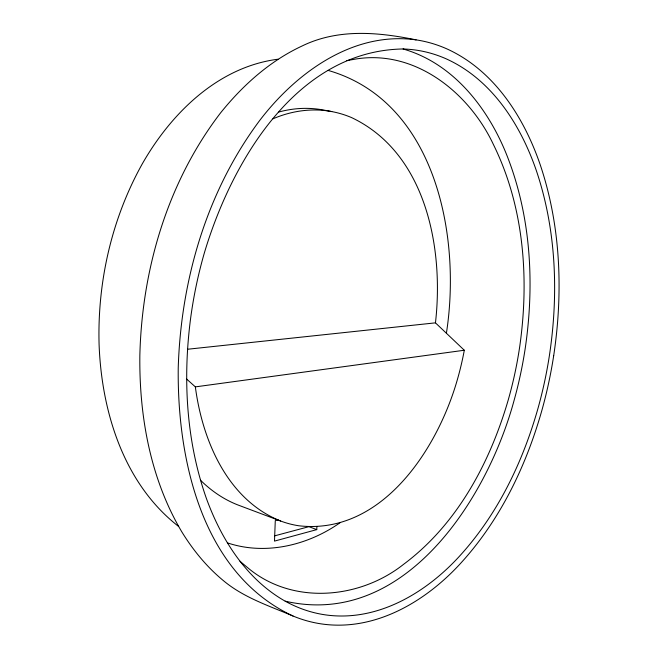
<?xml version="1.0" encoding="UTF-8"?>
<svg xmlns="http://www.w3.org/2000/svg" width="658" height="658" viewBox="0 0 658 658"><rect width="100%" height="100%" fill="white"/><g stroke="black" fill="none" stroke-linecap="round" stroke-linejoin="round"><path stroke-width="0.99" d="M277.964 519.968L275.283 520.651L274.493 541.106L316.761 529.616L316.893 526.704M200.493 480.217C209.557 489.174 220.011 496.798 231.558 502.235A84.01 70.85 24.7 0 0 238.953 505.36L280.662 521.029A77.718 65.545 24.7 0 0 298.691 525.758C381.813 535.406 437.595 449.011 457.376 379.584A429.468 362.213 24.7 0 0 464.301 350.245L435.456 322.848C444.018 248.28 426.187 152.936 351.545 117.576A81.502 68.736 24.7 0 0 331.764 111.58L323.21 109.976A84.01 70.858 24.7 0 0 315.289 108.841C303.083 107.599 290.68 108.792 278.852 112.016M446.412 333.104C461.497 236.493 435.835 101.307 328.038 70.381M553.699 355.649C563.24 292.201 560.822 226.056 540.276 164.919C523.957 117.231 494.092 70.225 446.7 48.807A102.171 86.173 24.7 0 0 416.086 39.867C378.161 32.069 337.99 28.434 302.047 46.011C269.772 61.038 242.81 85.269 220.627 112.814C167.691 181.838 141.972 269.073 139.85 355.41C139.126 416.275 150.386 478.81 181.715 531.705C192.926 549.965 206.62 566.777 223.177 580.455C243.46 597.538 269.007 605.821 293.032 616.02A102.171 86.173 24.7 0 0 323.687 624.228C376.845 630.923 426.927 600.565 461.414 562.458C500.623 519.252 526.425 465.321 542.126 409.498A642.364 541.764 24.7 0 0 553.699 355.649M340.087 522.699C307.911 545.367 265.413 555.64 227.364 542.85M272.98 118.818C291.338 110.873 312.024 107.822 331.764 111.58M274.69 535.834L308.906 526.68L316.761 529.616M346.676 60.643L356.554 58.899C416.012 49.679 469.499 93.313 493.492 144.694C524.015 206.637 529.32 278.359 519.804 345.985A572.452 482.799 24.7 0 1 508.173 400.171C489.84 463.018 456.989 524.541 403.617 564.301C359.696 599.158 292.456 605.245 248 567.969L239.956 561.241M277.997 59.212C218.094 66.91 171.228 113.176 142.432 163.595C111.728 218.497 97.261 281.92 99.095 344.677C101.62 411.768 123.729 483.86 178.639 526.466M186.666 379.098L195.352 386.879L464.301 350.245M187.555 349.25L435.456 322.848M403.074 48.972C296.215 50.715 231.542 162.049 204.474 252.524A620.93 523.686 24.7 0 0 190.656 318.02C182.743 378.366 186.091 441 206.48 498.682C221.401 539.593 246.446 579.246 285.177 601.165A102.878 86.766 24.7 0 0 298.058 607.383A98.593 83.147 24.7 0 0 327.528 615.156C378.761 621.448 426.952 592.151 460.189 555.434C498.098 513.643 523.044 461.488 538.236 407.499A621.645 524.286 24.7 0 0 549.43 355.361C558.658 294.011 556.323 230.053 536.459 170.94C520.741 124.995 492.028 79.708 446.445 58.949A98.593 83.155 24.7 0 0 417.065 50.255A102.928 86.807 24.7 0 0 403.074 48.98C453.592 63.365 488.4 108.603 507.014 155.666C531.064 216.737 534.707 284.355 525.15 348.839A598.681 504.925 24.7 0 1 514.071 400.467C487.413 498.896 404.415 628.612 285.177 601.165M416.086 39.875C353.116 31.033 296.026 72.857 259.663 120.521C206.735 191.388 180.95 279.963 178.236 367.756C177.117 459.342 201.726 573.513 293.032 616.02M280.662 521.029C227.331 499.71 202.368 440.292 195.352 386.879"/></g></svg>
